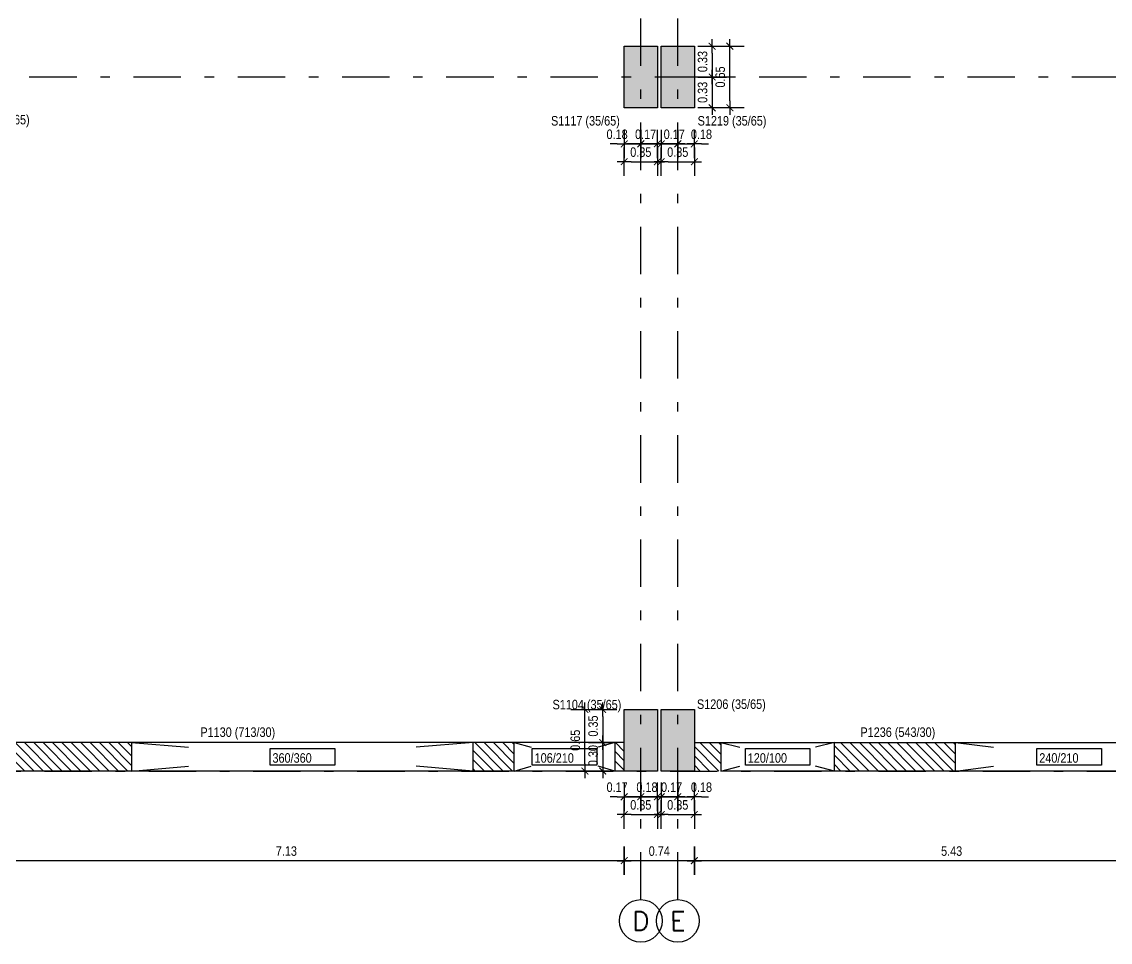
# Model space of a CAD drawing. Header units: metres. Extents: x 419734 to 420376, y 4564732 to 4565123.
# Drawn here: x 419969.15 to 419980.64, y 4565026.17 to 4565035.89 of the extents above; entities that cross this region are included whole.
import ezdxf
from ezdxf.enums import TextEntityAlignment as Align

# ---------------------------------------------------------------- set-up
doc = ezdxf.new("R2010")
doc.units = ezdxf.units.M
doc.linetypes.add('TRATTO-PUNTO', pattern=[1, 0.5, -0.25, 0, -0.25])
doc.layers.get('Defpoints').update_dxf_attribs({"color": 5})
for name, color, linetype in [('07-SIMBOLI', 1, 'Continuous'), ('SW_ASSI', 7, 'TRATTO-PUNTO'), ('SW_DIM', 33, 'Continuous'), ('SW_MAGRONE', 2, 'Continuous'), ('SW_TRATTEGGIO_252', 252, 'Continuous'), ('SW_TRATTEGGIO_253', 253, 'Continuous'), ('SW_TXT_TESTI', 1, 'Continuous')]:
    doc.layers.add(name, color=color, linetype=linetype)
doc.styles.add('ROMANS8', font='ROMANS8.SHX')
doc.styles.add('SWS', font='ARIALN.TTF')
doc.dimstyles.new('DIM-SW-50_m', dxfattribs={"dimtxt": 0.1, "dimasz": 0.075, "dimexe": 0.125, "dimexo": 0.125, "dimgap": 0.05, "dimtad": 1, "dimzin": 1, "dimdsep": 46, "dimtxsty": 'SWS', "dimblk1": 'D', "dimblk2": 'D', "dimsah": 1, "dimcen": 0.0075, "dimdle": 0.0625, "dimse1": 1, "dimse2": 1, "dimclrd": 256, "dimclre": 256, "dimclrt": 256, "dimazin": 0, "dimtfac": 0.75, "dimtmove": 1, "dimatfit": 3, "dimldrblk": 'D', "dimfxl": 0.125, "dimtvp": 1.5, "dimtolj": 1, "dimtzin": 0, "dimarcsym": 0})

# ---------------------------------------------------------------- blocks, each defined once
blk = doc.blocks.new('D')
for p, q in [((0, 2), (0, -2)), ((-1, 0), (1, 0))]:
    blk.add_line(p, q)
at = {"const_width": 0.141}
blk.add_lwpolyline([(0.48, 0.48), (-0.48, -0.48)], dxfattribs=at)
blk = doc.blocks.new('*D1255')
at = {"layer": 'Defpoints', "color": 0, "ltscale": 0.5, "transparency": 16777216}
for p in [(419976.249, 4565035.627), (419976.121, 4565035.302), (419976.437, 4565035.302)]:
    blk.add_point(p, dxfattribs=at)
at = {"layer": 'SW_DIM', "lineweight": -2, "ltscale": 0.5, "transparency": 16777216}
blk.add_line((419976.437, 4565035.552), (419976.437, 4565035.377), dxfattribs=at)
at = {"layer": 'SW_DIM', "lineweight": -2, "ltscale": 0.5, "transparency": 16777216, "xscale": 0.075, "yscale": 0.075, "zscale": 0.075}
for p, rotation in [((419976.437, 4565035.627), 90), ((419976.437, 4565035.302), 270)]:
    blk.add_blockref('D', p, dxfattribs=dict(at, rotation=rotation))
at = {"layer": 'SW_DIM', "ltscale": 0.5, "transparency": 16777216, "insert": (419976.336, 4565035.465), "char_height": 0.1, "attachment_point": 5, "rotation": 90, "style": 'SWS'}
blk.add_mtext('\\A1;0.33', dxfattribs=at)
blk = doc.blocks.new('*D1256')
at = {"layer": 'Defpoints', "color": 0, "ltscale": 0.5, "transparency": 16777216}
for p in [(419976.121, 4565035.302), (419976.249, 4565034.977), (419976.437, 4565034.977)]:
    blk.add_point(p, dxfattribs=at)
at = {"layer": 'SW_DIM', "lineweight": -2, "ltscale": 0.5, "transparency": 16777216}
blk.add_line((419976.437, 4565035.227), (419976.437, 4565035.052), dxfattribs=at)
at = {"layer": 'SW_DIM', "lineweight": -2, "ltscale": 0.5, "transparency": 16777216, "xscale": 0.075, "yscale": 0.075, "zscale": 0.075}
for p, rotation in [((419976.437, 4565035.302), 90), ((419976.437, 4565034.977), 270)]:
    blk.add_blockref('D', p, dxfattribs=dict(at, rotation=rotation))
at = {"layer": 'SW_DIM', "ltscale": 0.5, "transparency": 16777216, "insert": (419976.336, 4565035.14), "char_height": 0.1, "attachment_point": 5, "rotation": 90, "style": 'SWS'}
blk.add_mtext('\\A1;0.33', dxfattribs=at)
blk = doc.blocks.new('*D1257')
at = {"layer": 'Defpoints', "color": 0, "ltscale": 0.5, "transparency": 16777216}
for p in [(419976.249, 4565035.627), (419976.624, 4565035.627), (419976.249, 4565034.977)]:
    blk.add_point(p, dxfattribs=at)
at = {"layer": 'SW_DIM', "lineweight": -2, "ltscale": 0.5, "transparency": 16777216}
blk.add_line((419976.624, 4565035.052), (419976.624, 4565035.552), dxfattribs=at)
at = {"layer": 'SW_DIM', "lineweight": -2, "ltscale": 0.5, "transparency": 16777216, "xscale": 0.075, "yscale": 0.075, "zscale": 0.075}
for p, rotation in [((419976.624, 4565035.627), 90), ((419976.624, 4565034.977), 270)]:
    blk.add_blockref('D', p, dxfattribs=dict(at, rotation=rotation))
at = {"layer": 'SW_DIM', "ltscale": 0.5, "transparency": 16777216, "insert": (419976.523, 4565035.302), "char_height": 0.1, "attachment_point": 5, "rotation": 90, "style": 'SWS'}
blk.add_mtext('\\A1;0.65', dxfattribs=at)
blk = doc.blocks.new('*D1285')
at = {"layer": 'Defpoints', "color": 0, "ltscale": 0.5, "transparency": 16777216}
for p in [(419975.509, 4565027.977), (419975.684, 4565027.977), (419975.684, 4565027.705)]:
    blk.add_point(p, dxfattribs=at)
at = {"layer": 'SW_DIM', "lineweight": -2, "ltscale": 0.5, "transparency": 16777216}
for p, q in [((419975.434, 4565027.705), (419975.359, 4565027.705)), ((419975.509, 4565027.705), (419975.684, 4565027.705)), ((419975.759, 4565027.705), (419975.834, 4565027.705))]:
    blk.add_line(p, q, dxfattribs=at)
at = {"layer": 'SW_DIM', "lineweight": -2, "ltscale": 0.5, "transparency": 16777216, "xscale": 0.075, "yscale": 0.075, "zscale": 0.075}
blk.add_blockref('D', (419975.509, 4565027.705), dxfattribs=at)
at = {"layer": 'SW_DIM', "lineweight": -2, "ltscale": 0.5, "transparency": 16777216, "xscale": 0.075, "yscale": 0.075, "zscale": 0.075, "rotation": 180}
blk.add_blockref('D', (419975.684, 4565027.705), dxfattribs=at)
at = {"layer": 'SW_DIM', "ltscale": 0.5, "transparency": 16777216, "insert": (419975.434, 4565027.806), "char_height": 0.1, "attachment_point": 5, "style": 'SWS'}
blk.add_mtext('\\A1;0.17', dxfattribs=at)
blk = doc.blocks.new('*D1286')
at = {"layer": 'Defpoints', "color": 0, "ltscale": 0.5, "transparency": 16777216}
for p in [(419975.684, 4565027.977), (419975.859, 4565027.977), (419975.859, 4565027.705)]:
    blk.add_point(p, dxfattribs=at)
at = {"layer": 'SW_DIM', "lineweight": -2, "ltscale": 0.5, "transparency": 16777216}
for p, q in [((419975.609, 4565027.705), (419975.534, 4565027.705)), ((419975.684, 4565027.705), (419975.859, 4565027.705)), ((419975.934, 4565027.705), (419976.009, 4565027.705))]:
    blk.add_line(p, q, dxfattribs=at)
at = {"layer": 'SW_DIM', "lineweight": -2, "ltscale": 0.5, "transparency": 16777216, "xscale": 0.075, "yscale": 0.075, "zscale": 0.075}
blk.add_blockref('D', (419975.684, 4565027.705), dxfattribs=at)
at = {"layer": 'SW_DIM', "lineweight": -2, "ltscale": 0.5, "transparency": 16777216, "xscale": 0.075, "yscale": 0.075, "zscale": 0.075, "rotation": 180}
blk.add_blockref('D', (419975.859, 4565027.705), dxfattribs=at)
at = {"layer": 'SW_DIM', "ltscale": 0.5, "transparency": 16777216, "insert": (419975.749, 4565027.806), "char_height": 0.1, "attachment_point": 5, "style": 'SWS'}
blk.add_mtext('\\A1;0.18', dxfattribs=at)
blk = doc.blocks.new('*D1287')
at = {"layer": 'Defpoints', "color": 0, "ltscale": 0.5, "transparency": 16777216}
for p in [(419975.509, 4565027.977), (419975.859, 4565027.977), (419975.859, 4565027.518)]:
    blk.add_point(p, dxfattribs=at)
at = {"layer": 'SW_DIM', "lineweight": -2, "ltscale": 0.5, "transparency": 16777216}
blk.add_line((419975.584, 4565027.518), (419975.784, 4565027.518), dxfattribs=at)
at = {"layer": 'SW_DIM', "lineweight": -2, "ltscale": 0.5, "transparency": 16777216, "xscale": 0.075, "yscale": 0.075, "zscale": 0.075, "rotation": 180}
blk.add_blockref('D', (419975.509, 4565027.518), dxfattribs=at)
at = {"layer": 'SW_DIM', "lineweight": -2, "ltscale": 0.5, "transparency": 16777216, "xscale": 0.075, "yscale": 0.075, "zscale": 0.075}
blk.add_blockref('D', (419975.859, 4565027.518), dxfattribs=at)
at = {"layer": 'SW_DIM', "ltscale": 0.5, "transparency": 16777216, "insert": (419975.684, 4565027.619), "char_height": 0.1, "attachment_point": 5, "style": 'SWS'}
blk.add_mtext('\\A1;0.35', dxfattribs=at)
blk = doc.blocks.new('*D1288')
at = {"layer": 'Defpoints', "color": 0, "ltscale": 0.5, "transparency": 16777216}
for p in [(419975.899, 4565027.977), (419976.074, 4565027.977), (419976.074, 4565027.705)]:
    blk.add_point(p, dxfattribs=at)
at = {"layer": 'SW_DIM', "lineweight": -2, "ltscale": 0.5, "transparency": 16777216}
for p, q in [((419975.824, 4565027.705), (419975.749, 4565027.705)), ((419975.899, 4565027.705), (419976.074, 4565027.705)), ((419976.149, 4565027.705), (419976.224, 4565027.705))]:
    blk.add_line(p, q, dxfattribs=at)
at = {"layer": 'SW_DIM', "lineweight": -2, "ltscale": 0.5, "transparency": 16777216, "xscale": 0.075, "yscale": 0.075, "zscale": 0.075}
blk.add_blockref('D', (419975.899, 4565027.705), dxfattribs=at)
at = {"layer": 'SW_DIM', "lineweight": -2, "ltscale": 0.5, "transparency": 16777216, "xscale": 0.075, "yscale": 0.075, "zscale": 0.075, "rotation": 180}
blk.add_blockref('D', (419976.074, 4565027.705), dxfattribs=at)
at = {"layer": 'SW_DIM', "ltscale": 0.5, "transparency": 16777216, "insert": (419976.009, 4565027.806), "char_height": 0.1, "attachment_point": 5, "style": 'SWS'}
blk.add_mtext('\\A1;0.17', dxfattribs=at)
blk = doc.blocks.new('*D1289')
at = {"layer": 'Defpoints', "color": 0, "ltscale": 0.5, "transparency": 16777216}
for p in [(419976.074, 4565027.977), (419976.249, 4565027.977), (419976.249, 4565027.705)]:
    blk.add_point(p, dxfattribs=at)
at = {"layer": 'SW_DIM', "lineweight": -2, "ltscale": 0.5, "transparency": 16777216}
for p, q in [((419975.999, 4565027.705), (419975.924, 4565027.705)), ((419976.074, 4565027.705), (419976.249, 4565027.705)), ((419976.324, 4565027.705), (419976.399, 4565027.705))]:
    blk.add_line(p, q, dxfattribs=at)
at = {"layer": 'SW_DIM', "lineweight": -2, "ltscale": 0.5, "transparency": 16777216, "xscale": 0.075, "yscale": 0.075, "zscale": 0.075}
blk.add_blockref('D', (419976.074, 4565027.705), dxfattribs=at)
at = {"layer": 'SW_DIM', "lineweight": -2, "ltscale": 0.5, "transparency": 16777216, "xscale": 0.075, "yscale": 0.075, "zscale": 0.075, "rotation": 180}
blk.add_blockref('D', (419976.249, 4565027.705), dxfattribs=at)
at = {"layer": 'SW_DIM', "ltscale": 0.5, "transparency": 16777216, "insert": (419976.324, 4565027.806), "char_height": 0.1, "attachment_point": 5, "style": 'SWS'}
blk.add_mtext('\\A1;0.18', dxfattribs=at)
blk = doc.blocks.new('*D1290')
at = {"layer": 'Defpoints', "color": 0, "ltscale": 0.5, "transparency": 16777216}
for p in [(419975.899, 4565027.977), (419976.249, 4565027.977), (419976.249, 4565027.518)]:
    blk.add_point(p, dxfattribs=at)
at = {"layer": 'SW_DIM', "lineweight": -2, "ltscale": 0.5, "transparency": 16777216}
blk.add_line((419975.974, 4565027.518), (419976.174, 4565027.518), dxfattribs=at)
at = {"layer": 'SW_DIM', "lineweight": -2, "ltscale": 0.5, "transparency": 16777216, "xscale": 0.075, "yscale": 0.075, "zscale": 0.075, "rotation": 180}
blk.add_blockref('D', (419975.899, 4565027.518), dxfattribs=at)
at = {"layer": 'SW_DIM', "lineweight": -2, "ltscale": 0.5, "transparency": 16777216, "xscale": 0.075, "yscale": 0.075, "zscale": 0.075}
blk.add_blockref('D', (419976.249, 4565027.518), dxfattribs=at)
at = {"layer": 'SW_DIM', "ltscale": 0.5, "transparency": 16777216, "insert": (419976.074, 4565027.619), "char_height": 0.1, "attachment_point": 5, "style": 'SWS'}
blk.add_mtext('\\A1;0.35', dxfattribs=at)
blk = doc.blocks.new('*D1291')
at = {"layer": 'Defpoints', "color": 0, "ltscale": 0.5, "transparency": 16777216}
for p in [(419975.509, 4565028.627), (419975.282, 4565028.277), (419975.509, 4565028.277)]:
    blk.add_point(p, dxfattribs=at)
at = {"layer": 'SW_DIM', "lineweight": -2, "ltscale": 0.5, "transparency": 16777216}
blk.add_line((419975.282, 4565028.552), (419975.282, 4565028.352), dxfattribs=at)
at = {"layer": 'SW_DIM', "lineweight": -2, "ltscale": 0.5, "transparency": 16777216, "xscale": 0.075, "yscale": 0.075, "zscale": 0.075}
for p, rotation in [((419975.282, 4565028.627), 90), ((419975.282, 4565028.277), 270)]:
    blk.add_blockref('D', p, dxfattribs=dict(at, rotation=rotation))
at = {"layer": 'SW_DIM', "ltscale": 0.5, "transparency": 16777216, "insert": (419975.181, 4565028.452), "char_height": 0.1, "attachment_point": 5, "rotation": 90, "style": 'SWS'}
blk.add_mtext('\\A1;0.35', dxfattribs=at)
blk = doc.blocks.new('*D1292')
at = {"layer": 'Defpoints', "color": 0, "ltscale": 0.5, "transparency": 16777216}
for p in [(419975.509, 4565028.277), (419975.282, 4565027.977), (419975.509, 4565027.977)]:
    blk.add_point(p, dxfattribs=at)
at = {"layer": 'SW_DIM', "lineweight": -2, "ltscale": 0.5, "transparency": 16777216}
blk.add_line((419975.282, 4565028.202), (419975.282, 4565028.052), dxfattribs=at)
at = {"layer": 'SW_DIM', "lineweight": -2, "ltscale": 0.5, "transparency": 16777216, "xscale": 0.075, "yscale": 0.075, "zscale": 0.075}
for p, rotation in [((419975.282, 4565028.277), 90), ((419975.282, 4565027.977), 270)]:
    blk.add_blockref('D', p, dxfattribs=dict(at, rotation=rotation))
at = {"layer": 'SW_DIM', "ltscale": 0.5, "transparency": 16777216, "insert": (419975.181, 4565028.14), "char_height": 0.1, "attachment_point": 5, "rotation": 90, "style": 'SWS'}
blk.add_mtext('\\A1;0.30', dxfattribs=at)
blk = doc.blocks.new('*D1293')
at = {"layer": 'Defpoints', "color": 0, "ltscale": 0.5, "transparency": 16777216}
for p in [(419975.094, 4565028.627), (419975.509, 4565028.627), (419975.509, 4565027.977)]:
    blk.add_point(p, dxfattribs=at)
at = {"layer": 'SW_DIM', "lineweight": -2, "ltscale": 0.5, "transparency": 16777216}
blk.add_line((419975.094, 4565028.052), (419975.094, 4565028.552), dxfattribs=at)
at = {"layer": 'SW_DIM', "lineweight": -2, "ltscale": 0.5, "transparency": 16777216, "xscale": 0.075, "yscale": 0.075, "zscale": 0.075}
for p, rotation in [((419975.094, 4565028.627), 90), ((419975.094, 4565027.977), 270)]:
    blk.add_blockref('D', p, dxfattribs=dict(at, rotation=rotation))
at = {"layer": 'SW_DIM', "ltscale": 0.5, "transparency": 16777216, "insert": (419974.993, 4565028.302), "char_height": 0.1, "attachment_point": 5, "rotation": 90, "style": 'SWS'}
blk.add_mtext('\\A1;0.65', dxfattribs=at)
blk = doc.blocks.new('*D1310')
at = {"layer": 'Defpoints', "color": 0, "ltscale": 0.5, "transparency": 16777216}
for p in [(419976.249, 4565027.977), (419981.679, 4565027.977), (419976.249, 4565027.031)]:
    blk.add_point(p, dxfattribs=at)
at = {"layer": 'SW_DIM', "lineweight": -2, "ltscale": 0.5, "transparency": 16777216}
blk.add_line((419981.604, 4565027.031), (419976.324, 4565027.031), dxfattribs=at)
at = {"layer": 'SW_DIM', "lineweight": -2, "ltscale": 0.5, "transparency": 16777216, "xscale": 0.075, "yscale": 0.075, "zscale": 0.075, "rotation": 180}
blk.add_blockref('D', (419976.249, 4565027.031), dxfattribs=at)
at = {"layer": 'SW_DIM', "lineweight": -2, "ltscale": 0.5, "transparency": 16777216, "xscale": 0.075, "yscale": 0.075, "zscale": 0.075}
blk.add_blockref('D', (419981.679, 4565027.031), dxfattribs=at)
at = {"layer": 'SW_DIM', "ltscale": 0.5, "transparency": 16777216, "insert": (419978.964, 4565027.132), "char_height": 0.1, "attachment_point": 5, "style": 'SWS'}
blk.add_mtext('\\A1;5.43', dxfattribs=at)
blk = doc.blocks.new('*D1311')
at = {"layer": 'Defpoints', "color": 0, "ltscale": 0.5, "transparency": 16777216}
for p in [(419975.509, 4565027.977), (419976.249, 4565027.977), (419975.509, 4565027.031)]:
    blk.add_point(p, dxfattribs=at)
at = {"layer": 'SW_DIM', "lineweight": -2, "ltscale": 0.5, "transparency": 16777216}
blk.add_line((419976.174, 4565027.031), (419975.584, 4565027.031), dxfattribs=at)
at = {"layer": 'SW_DIM', "lineweight": -2, "ltscale": 0.5, "transparency": 16777216, "xscale": 0.075, "yscale": 0.075, "zscale": 0.075, "rotation": 180}
blk.add_blockref('D', (419975.509, 4565027.031), dxfattribs=at)
at = {"layer": 'SW_DIM', "lineweight": -2, "ltscale": 0.5, "transparency": 16777216, "xscale": 0.075, "yscale": 0.075, "zscale": 0.075}
blk.add_blockref('D', (419976.249, 4565027.031), dxfattribs=at)
at = {"layer": 'SW_DIM', "ltscale": 0.5, "transparency": 16777216, "insert": (419975.879, 4565027.132), "char_height": 0.1, "attachment_point": 5, "style": 'SWS'}
blk.add_mtext('\\A1;0.74', dxfattribs=at)
blk = doc.blocks.new('*D1312')
at = {"layer": 'Defpoints', "color": 0, "ltscale": 0.5, "transparency": 16777216}
for p in [(419968.379, 4565027.977), (419975.509, 4565027.977), (419968.379, 4565027.031)]:
    blk.add_point(p, dxfattribs=at)
at = {"layer": 'SW_DIM', "lineweight": -2, "ltscale": 0.5, "transparency": 16777216}
blk.add_line((419975.434, 4565027.031), (419968.454, 4565027.031), dxfattribs=at)
at = {"layer": 'SW_DIM', "lineweight": -2, "ltscale": 0.5, "transparency": 16777216, "xscale": 0.075, "yscale": 0.075, "zscale": 0.075, "rotation": 180}
blk.add_blockref('D', (419968.379, 4565027.031), dxfattribs=at)
at = {"layer": 'SW_DIM', "lineweight": -2, "ltscale": 0.5, "transparency": 16777216, "xscale": 0.075, "yscale": 0.075, "zscale": 0.075}
blk.add_blockref('D', (419975.509, 4565027.031), dxfattribs=at)
at = {"layer": 'SW_DIM', "ltscale": 0.5, "transparency": 16777216, "insert": (419971.944, 4565027.132), "char_height": 0.1, "attachment_point": 5, "style": 'SWS'}
blk.add_mtext('\\A1;7.13', dxfattribs=at)
blk = doc.blocks.new('*D1328')
at = {"layer": 'Defpoints', "color": 0, "ltscale": 0.5, "transparency": 16777216}
for p in [(419975.509, 4565034.977), (419975.684, 4565034.977), (419975.684, 4565034.596)]:
    blk.add_point(p, dxfattribs=at)
at = {"layer": 'SW_DIM', "lineweight": -2, "ltscale": 0.5, "transparency": 16777216}
for p, q in [((419975.434, 4565034.596), (419975.359, 4565034.596)), ((419975.509, 4565034.596), (419975.684, 4565034.596)), ((419975.759, 4565034.596), (419975.834, 4565034.596))]:
    blk.add_line(p, q, dxfattribs=at)
at = {"layer": 'SW_DIM', "lineweight": -2, "ltscale": 0.5, "transparency": 16777216, "xscale": 0.075, "yscale": 0.075, "zscale": 0.075}
blk.add_blockref('D', (419975.509, 4565034.596), dxfattribs=at)
at = {"layer": 'SW_DIM', "lineweight": -2, "ltscale": 0.5, "transparency": 16777216, "xscale": 0.075, "yscale": 0.075, "zscale": 0.075, "rotation": 180}
blk.add_blockref('D', (419975.684, 4565034.596), dxfattribs=at)
at = {"layer": 'SW_DIM', "ltscale": 0.5, "transparency": 16777216, "insert": (419975.434, 4565034.697), "char_height": 0.1, "attachment_point": 5, "style": 'SWS'}
blk.add_mtext('\\A1;0.18', dxfattribs=at)
blk = doc.blocks.new('*D1329')
at = {"layer": 'Defpoints', "color": 0, "ltscale": 0.5, "transparency": 16777216}
for p in [(419975.684, 4565034.977), (419975.859, 4565034.977), (419975.859, 4565034.596)]:
    blk.add_point(p, dxfattribs=at)
at = {"layer": 'SW_DIM', "lineweight": -2, "ltscale": 0.5, "transparency": 16777216}
for p, q in [((419975.609, 4565034.596), (419975.534, 4565034.596)), ((419975.684, 4565034.596), (419975.859, 4565034.596)), ((419975.934, 4565034.596), (419976.009, 4565034.596))]:
    blk.add_line(p, q, dxfattribs=at)
at = {"layer": 'SW_DIM', "lineweight": -2, "ltscale": 0.5, "transparency": 16777216, "xscale": 0.075, "yscale": 0.075, "zscale": 0.075}
blk.add_blockref('D', (419975.684, 4565034.596), dxfattribs=at)
at = {"layer": 'SW_DIM', "lineweight": -2, "ltscale": 0.5, "transparency": 16777216, "xscale": 0.075, "yscale": 0.075, "zscale": 0.075, "rotation": 180}
blk.add_blockref('D', (419975.859, 4565034.596), dxfattribs=at)
at = {"layer": 'SW_DIM', "ltscale": 0.5, "transparency": 16777216, "insert": (419975.735, 4565034.697), "char_height": 0.1, "attachment_point": 5, "style": 'SWS'}
blk.add_mtext('\\A1;0.17', dxfattribs=at)
blk = doc.blocks.new('*D1330')
at = {"layer": 'Defpoints', "color": 0, "ltscale": 0.5, "transparency": 16777216}
for p in [(419975.509, 4565034.977), (419975.859, 4565034.977), (419975.859, 4565034.408)]:
    blk.add_point(p, dxfattribs=at)
at = {"layer": 'SW_DIM', "lineweight": -2, "ltscale": 0.5, "transparency": 16777216}
blk.add_line((419975.584, 4565034.408), (419975.784, 4565034.408), dxfattribs=at)
at = {"layer": 'SW_DIM', "lineweight": -2, "ltscale": 0.5, "transparency": 16777216, "xscale": 0.075, "yscale": 0.075, "zscale": 0.075, "rotation": 180}
blk.add_blockref('D', (419975.509, 4565034.408), dxfattribs=at)
at = {"layer": 'SW_DIM', "lineweight": -2, "ltscale": 0.5, "transparency": 16777216, "xscale": 0.075, "yscale": 0.075, "zscale": 0.075}
blk.add_blockref('D', (419975.859, 4565034.408), dxfattribs=at)
at = {"layer": 'SW_DIM', "ltscale": 0.5, "transparency": 16777216, "insert": (419975.684, 4565034.509), "char_height": 0.1, "attachment_point": 5, "style": 'SWS'}
blk.add_mtext('\\A1;0.35', dxfattribs=at)
blk = doc.blocks.new('*D1331')
at = {"layer": 'Defpoints', "color": 0, "ltscale": 0.5, "transparency": 16777216}
for p in [(419975.899, 4565034.977), (419976.074, 4565034.977), (419976.074, 4565034.596)]:
    blk.add_point(p, dxfattribs=at)
at = {"layer": 'SW_DIM', "lineweight": -2, "ltscale": 0.5, "transparency": 16777216}
for p, q in [((419975.824, 4565034.596), (419975.749, 4565034.596)), ((419975.899, 4565034.596), (419976.074, 4565034.596)), ((419976.149, 4565034.596), (419976.224, 4565034.596))]:
    blk.add_line(p, q, dxfattribs=at)
at = {"layer": 'SW_DIM', "lineweight": -2, "ltscale": 0.5, "transparency": 16777216, "xscale": 0.075, "yscale": 0.075, "zscale": 0.075}
blk.add_blockref('D', (419975.899, 4565034.596), dxfattribs=at)
at = {"layer": 'SW_DIM', "lineweight": -2, "ltscale": 0.5, "transparency": 16777216, "xscale": 0.075, "yscale": 0.075, "zscale": 0.075, "rotation": 180}
blk.add_blockref('D', (419976.074, 4565034.596), dxfattribs=at)
at = {"layer": 'SW_DIM', "ltscale": 0.5, "transparency": 16777216, "insert": (419976.037, 4565034.697), "char_height": 0.1, "attachment_point": 5, "style": 'SWS'}
blk.add_mtext('\\A1;0.17', dxfattribs=at)
blk = doc.blocks.new('*D1332')
at = {"layer": 'Defpoints', "color": 0, "ltscale": 0.5, "transparency": 16777216}
for p in [(419976.074, 4565034.977), (419976.249, 4565034.977), (419976.249, 4565034.596)]:
    blk.add_point(p, dxfattribs=at)
at = {"layer": 'SW_DIM', "lineweight": -2, "ltscale": 0.5, "transparency": 16777216}
for p, q in [((419975.999, 4565034.596), (419975.924, 4565034.596)), ((419976.074, 4565034.596), (419976.249, 4565034.596)), ((419976.324, 4565034.596), (419976.399, 4565034.596))]:
    blk.add_line(p, q, dxfattribs=at)
at = {"layer": 'SW_DIM', "lineweight": -2, "ltscale": 0.5, "transparency": 16777216, "xscale": 0.075, "yscale": 0.075, "zscale": 0.075}
blk.add_blockref('D', (419976.074, 4565034.596), dxfattribs=at)
at = {"layer": 'SW_DIM', "lineweight": -2, "ltscale": 0.5, "transparency": 16777216, "xscale": 0.075, "yscale": 0.075, "zscale": 0.075, "rotation": 180}
blk.add_blockref('D', (419976.249, 4565034.596), dxfattribs=at)
at = {"layer": 'SW_DIM', "ltscale": 0.5, "transparency": 16777216, "insert": (419976.324, 4565034.697), "char_height": 0.1, "attachment_point": 5, "style": 'SWS'}
blk.add_mtext('\\A1;0.18', dxfattribs=at)
blk = doc.blocks.new('*D1333')
at = {"layer": 'Defpoints', "color": 0, "ltscale": 0.5, "transparency": 16777216}
for p in [(419975.899, 4565034.977), (419976.249, 4565034.977), (419976.249, 4565034.408)]:
    blk.add_point(p, dxfattribs=at)
at = {"layer": 'SW_DIM', "lineweight": -2, "ltscale": 0.5, "transparency": 16777216}
blk.add_line((419975.974, 4565034.408), (419976.174, 4565034.408), dxfattribs=at)
at = {"layer": 'SW_DIM', "lineweight": -2, "ltscale": 0.5, "transparency": 16777216, "xscale": 0.075, "yscale": 0.075, "zscale": 0.075, "rotation": 180}
blk.add_blockref('D', (419975.899, 4565034.408), dxfattribs=at)
at = {"layer": 'SW_DIM', "lineweight": -2, "ltscale": 0.5, "transparency": 16777216, "xscale": 0.075, "yscale": 0.075, "zscale": 0.075}
blk.add_blockref('D', (419976.249, 4565034.408), dxfattribs=at)
at = {"layer": 'SW_DIM', "ltscale": 0.5, "transparency": 16777216, "insert": (419976.074, 4565034.509), "char_height": 0.1, "attachment_point": 5, "style": 'SWS'}
blk.add_mtext('\\A1;0.35', dxfattribs=at)

msp = doc.modelspace()

# ---------------------------------------------------------------- hatches: boundary and pattern name
at = {"layer": 'SW_TRATTEGGIO_252'}
h = msp.add_hatch(dxfattribs=at)
h.set_pattern_fill('_USER', color=256, scale=0.07, angle=135, pattern_type=0)
h.set_pattern_definition([(135, (419823.05749, 4565188.456735), (-0.049497475, -0.049497475), [])])
h.paths.add_polyline_path([(419952.73152, 4565041.12744), (419952.73152, 4565038.82744), (419953.03152, 4565038.82744), (419953.03152, 4565040.82744), (419956.01152, 4565040.82744), (419956.01152, 4565041.12744)])
h.paths.add_polyline_path([(419957.21152, 4565041.12744), (419957.21152, 4565040.82744), (419958.26178, 4565040.82744), (419958.26178, 4565041.12744)])
h.paths.add_polyline_path([(419960.06178, 4565041.12744), (419960.06178, 4565040.82744), (419962.56479, 4565040.82744), (419962.56479, 4565041.12744)])
h.paths.add_polyline_path([(419970.31502, 4565040.82744), (419970.31502, 4565041.12744), (419966.16879, 4565041.12744), (419966.16879, 4565040.82744)])
h.paths.add_polyline_path([(419975.50925, 4565041.12744), (419973.91502, 4565041.12744), (419973.91502, 4565040.82744), (419975.50925, 4565040.82744)])
h.paths.add_polyline_path([(419976.24925, 4565041.12744), (419976.24925, 4565040.82744), (419977.15425, 4565040.82744), (419977.15425, 4565041.12744)])
h.paths.add_polyline_path([(419978.35425, 4565040.82744), (419979.00424, 4565040.82744), (419979.00424, 4565041.12744), (419978.35425, 4565041.12744)])
h.paths.add_polyline_path([(420000.90425, 4565038.82744), (420001.20425, 4565038.82744), (420001.20425, 4565041.12744), (420000.02925, 4565041.12744), (420000.02925, 4565040.82744), (420000.90425, 4565040.82744)])
h.paths.add_polyline_path([(420001.20425, 4565037.62744), (420000.90425, 4565037.62744), (420000.90425, 4565031.47744), (420001.20425, 4565031.47744)])
h.paths.add_polyline_path([(420000.90425, 4565028.27744), (420000.40424, 4565028.27744), (420000.40424, 4565027.97744), (420001.20425, 4565027.97744), (420001.20425, 4565030.27744), (420000.90425, 4565030.27744)])
h.paths.add_polyline_path([(419998.00424, 4565027.97744), (419998.00424, 4565028.27744), (419995.10424, 4565028.27744), (419995.10424, 4565027.97744)])
h.paths.add_polyline_path([(419992.70424, 4565027.97744), (419992.70424, 4565028.27744), (419990.40424, 4565028.27744), (419990.40424, 4565027.97744)])
h.paths.add_polyline_path([(419989.20424, 4565027.97744), (419989.20424, 4565028.27744), (419986.95425, 4565028.27744), (419986.95425, 4565027.97744)])
h.paths.add_polyline_path([(419984.55425, 4565028.27744), (419983.90425, 4565028.27744), (419983.90425, 4565027.97744), (419984.55425, 4565027.97744)])
h.paths.add_polyline_path([(419982.70425, 4565028.27744), (419982.32925, 4565028.27744), (419982.32925, 4565027.97744), (419982.70425, 4565027.97744)])
h.paths.add_polyline_path([(419981.67925, 4565028.27744), (419981.40425, 4565028.27744), (419981.40425, 4565027.97744), (419981.67925, 4565027.97744)])
h.paths.add_polyline_path([(419979.00425, 4565028.27744), (419977.72825, 4565028.27744), (419977.72825, 4565027.97744), (419979.00425, 4565027.97744)])
h.paths.add_polyline_path([(419976.24925, 4565028.27744), (419976.24925, 4565027.97744), (419976.52825, 4565027.97744), (419976.52825, 4565028.27744)])
h.paths.add_polyline_path([(419975.40925, 4565027.97744), (419975.50925, 4565027.97744), (419975.50925, 4565028.27744), (419975.40925, 4565028.27744)])
h.paths.add_polyline_path([(419974.34925, 4565028.27744), (419973.91502, 4565028.27744), (419973.91502, 4565027.97744), (419974.34925, 4565027.97744)])
h.paths.add_polyline_path([(419966.21859, 4565028.27744), (419966.21859, 4565027.97744), (419970.31102, 4565027.97744), (419970.31102, 4565028.27744)])
h.paths.add_polyline_path([(419962.61459, 4565028.27744), (419961.01179, 4565028.27744), (419961.01179, 4565027.97744), (419962.61459, 4565027.97744)])
h.paths.add_polyline_path([(419959.30186, 4565028.27744), (419959.30186, 4565027.97744), (419960.36179, 4565027.97744), (419960.36179, 4565028.27744)])
h.paths.add_polyline_path([(419958.10186, 4565027.97744), (419958.10186, 4565028.27744), (419955.93152, 4565028.27744), (419955.93152, 4565027.97744)])
h.paths.add_polyline_path([(419953.53152, 4565028.27744), (419953.03152, 4565028.27744), (419953.03152, 4565030.27744), (419952.73152, 4565030.27744), (419952.73152, 4565027.97744), (419953.53152, 4565027.97744)])
h.paths.add_polyline_path([(419952.73152, 4565031.47744), (419953.03152, 4565031.47744), (419953.03152, 4565034.97744), (419952.73152, 4565034.97744)])
h.paths.add_polyline_path([(419952.73152, 4565035.62744), (419953.03152, 4565035.62744), (419953.03152, 4565037.62744), (419952.73152, 4565037.62744)])
at = {"layer": 'SW_TRATTEGGIO_253'}
h = msp.add_hatch(color=256, dxfattribs=at)
h.paths.add_polyline_path([(419953.08152, 4565034.97744), (419953.08152, 4565035.62744), (419952.73152, 4565035.62744), (419952.73152, 4565034.97744)])
h.paths.add_polyline_path([(419960.36179, 4565035.62744), (419960.36179, 4565034.97744), (419961.01179, 4565034.97744), (419961.01179, 4565035.62744)])
h.paths.add_polyline_path([(419967.77921, 4565035.62744), (419967.77921, 4565034.97744), (419968.42921, 4565034.97744), (419968.42921, 4565035.62744)])
h.paths.add_polyline_path([(419975.85925, 4565034.97744), (419975.85925, 4565035.62744), (419975.50925, 4565035.62744), (419975.50925, 4565034.97744)])
h.paths.add_polyline_path([(419975.89925, 4565035.62744), (419975.89925, 4565034.97744), (419976.24925, 4565034.97744), (419976.24925, 4565035.62744)])
h.paths.add_polyline_path([(419975.50925, 4565040.47744), (419975.85925, 4565040.47744), (419975.85925, 4565041.12744), (419975.50925, 4565041.12744)])
h.paths.add_polyline_path([(419975.89925, 4565041.12744), (419975.89925, 4565040.47744), (419976.24925, 4565040.47744), (419976.24925, 4565041.12744)])
h.paths.add_polyline_path([(419961.01179, 4565027.97744), (419961.01179, 4565028.32744), (419960.36179, 4565028.32744), (419960.36179, 4565027.97744)])
h.paths.add_polyline_path([(419975.85925, 4565027.97744), (419975.85925, 4565028.62744), (419975.50925, 4565028.62744), (419975.50925, 4565027.97744)])
h.paths.add_polyline_path([(419976.24925, 4565028.62744), (419975.89925, 4565028.62744), (419975.89925, 4565027.97744), (419976.24925, 4565027.97744)])
h.paths.add_polyline_path([(419982.32925, 4565027.97744), (419982.32925, 4565028.32744), (419981.67925, 4565028.32744), (419981.67925, 4565027.97744)])

# ---------------------------------------------------------------- linework, layer by layer
at = {"layer": '07-SIMBOLI', "color": 1}
for centre in [(419975.68425, 4565026.39524), (419976.07425, 4565026.39524)]:
    msp.add_circle(centre, 0.225, dxfattribs=at)
at = {"layer": 'SW_ASSI'}
for points in [[(419975.68425, 4565026.62025), (419975.68448, 4565043.97744)], [(419976.07425, 4565026.62025), (419976.07448, 4565043.97744)], [(419949.59231, 4565035.30244), (419952.73152, 4565035.30244), (419974.73152, 4565035.30244), (420002.22952, 4565035.30244)], [(419949.59231, 4565027.97744), (420002.22952, 4565027.97744)]]:
    msp.add_lwpolyline(points, dxfattribs=at)
at = {"layer": 'SW_MAGRONE'}
for points in [[(419975.50925, 4565034.97744), (419975.50925, 4565035.62744), (419975.85925, 4565035.62744), (419975.85925, 4565034.97744)], [(419976.24925, 4565035.62744), (419976.24925, 4565034.97744), (419975.89925, 4565034.97744), (419975.89925, 4565035.62744)], [(419972.45364, 4565028.21494), (419972.45364, 4565028.03994), (419971.7724, 4565028.03994), (419971.7724, 4565028.21494)], [(419975.21987, 4565028.21494), (419975.21987, 4565028.03994), (419974.53863, 4565028.03994), (419974.53863, 4565028.21494)], [(419977.46887, 4565028.21494), (419977.46887, 4565028.03994), (419976.78763, 4565028.03994), (419976.78763, 4565028.21494)], [(419980.54487, 4565028.21494), (419980.54487, 4565028.03994), (419979.86363, 4565028.03994), (419979.86363, 4565028.21494)]]:
    msp.add_lwpolyline(points, close=True, dxfattribs=at)
for points in [[(419975.50925, 4565027.97744), (419975.50925, 4565028.62744), (419975.85925, 4565028.62744), (419975.85925, 4565027.97744)], [(419976.24925, 4565027.97744), (419975.89925, 4565027.97744), (419975.89925, 4565028.62744), (419976.24925, 4565028.62744), (419976.24925, 4565027.97744)], [(419975.50925, 4565028.27744), (419962.61459, 4565028.27744), (419962.61459, 4565027.97744)], [(419970.31102, 4565028.27744), (419970.91168, 4565028.22744)], [(419970.31102, 4565028.27744), (419970.31102, 4565027.97744)], [(419973.91502, 4565028.27744), (419973.31435, 4565028.22744)], [(419973.91502, 4565027.97744), (419973.91502, 4565028.27744)], [(419974.34925, 4565028.27744), (419974.52591, 4565028.22744)], [(419974.34925, 4565027.97744), (419974.34925, 4565028.27744)], [(419975.40925, 4565028.27744), (419975.23258, 4565028.22744)], [(419975.40925, 4565028.27744), (419975.40925, 4565027.97744), (419975.23258, 4565028.02744)], [(419976.24925, 4565028.27744), (419981.67925, 4565028.27744)], [(419976.52825, 4565028.27744), (419976.72825, 4565028.22744)], [(419976.52825, 4565028.27744), (419976.52825, 4565027.97744)], [(419977.72825, 4565028.27744), (419977.52825, 4565028.22744)], [(419977.72825, 4565027.97744), (419977.72825, 4565028.27744)], [(419979.00425, 4565028.27744), (419979.40425, 4565028.22744)], [(419979.00425, 4565027.97744), (419979.00425, 4565028.27744)], [(419975.85925, 4565027.97744), (419953.53152, 4565027.97744), (419953.93152, 4565028.02744)], [(419970.31102, 4565027.97744), (419970.91168, 4565028.02744)], [(419973.91502, 4565027.97744), (419973.31435, 4565028.02744)], [(419974.34925, 4565027.97744), (419974.52591, 4565028.02744)], [(420001.20425, 4565027.97744), (419976.52825, 4565027.97744), (419976.72825, 4565028.02744)], [(419977.72825, 4565027.97744), (419977.52825, 4565028.02744)], [(419979.00425, 4565027.97744), (419979.40425, 4565028.02744)]]:
    msp.add_lwpolyline(points, dxfattribs=at)

# ---------------------------------------------------------------- texts
at = {"layer": '07-SIMBOLI', "color": 4, "style": 'ROMANS8'}
for s, p in [('D', (419975.68425, 4565026.39524)), ('E', (419976.07425, 4565026.39524))]:
    msp.add_text(s, height=0.2, rotation=0.110239, dxfattribs=at).set_placement(p, align=Align.MIDDLE_CENTER)
at = {"layer": 'SW_TXT_TESTI', "color": 2, "style": 'SWS'}
for s, p in [('S1115 (65/65)', (419968.50903, 4565034.80203)), ('S1117 (35/65)', (419974.73668, 4565034.7899)), ('S1219 (35/65)', (419976.28358, 4565034.7899)), ('S1104 (35/65)', (419974.75256, 4565028.62846)), ('S1206 (35/65)', (419976.27659, 4565028.63319)), ('P1130 (713/30)', (419971.03631, 4565028.33744)), ('P1236 (543/30)', (419978.00122, 4565028.33744)), ('360/360', (419971.7974, 4565028.06494)), ('106/210', (419974.56363, 4565028.06494)), ('120/100', (419976.81263, 4565028.06494)), ('240/210', (419979.88863, 4565028.06494))]:
    msp.add_text(s, height=0.1, dxfattribs=at).set_placement(p)

# ---------------------------------------------------------------- dimensions: what is measured, and where the dimension line sits
at = {"layer": 'SW_DIM', "ltscale": 0.5}
for base, p1, p2, picture, middle in [((419976.4367478248, 4565035.3024364337), (419976.2492478203, 4565035.6274364321), (419976.1208412508, 4565035.3024364319), '*D1255', (419976.3356905272, 4565035.4649364334)), ((419976.62425, 4565035.62744), (419976.24925, 4565034.97744), (419976.24925, 4565035.62744), '*D1257', (419976.52319, 4565035.30244)), ((419975.09425, 4565028.62744), (419975.50925, 4565027.97744), (419975.50925, 4565028.62744), '*D1293', (419974.99319, 4565028.30244)), ((419975.28175, 4565028.27744), (419975.50925, 4565028.62744), (419975.50925, 4565028.27744), '*D1291', (419975.18069, 4565028.45244))]:
    dim = msp.add_linear_dim(base=base, p1=p1, p2=p2, angle=90, dimstyle='DIM-SW-50_m', dxfattribs=at)
    dim.commit()
    dim.dimension.update_dxf_attribs({"geometry": picture, "text_midpoint": middle})
for base, p1, p2, picture, middle in [((419976.436747825, 4565034.97743643), (419976.120841251, 4565035.302436432), (419976.249247824, 4565034.977436428), '*D1256', (419976.436747824, 4565035.13993643)), ((419975.28175, 4565027.97744), (419975.50925, 4565028.27744), (419975.50925, 4565027.97744), '*D1292', (419975.28175, 4565028.13994))]:
    dim = msp.add_linear_dim(base=base, p1=p1, p2=p2, angle=90, dimstyle='DIM-SW-50_m', dxfattribs=at)
    dim.commit()
    dim.dimension.update_dxf_attribs({"geometry": picture, "text_midpoint": middle, "dimtype": 160})
for base, p1, p2, picture, middle in [((419975.68436, 4565034.59554), (419975.50925, 4565034.97744), (419975.68436, 4565034.97744), '*D1328', (419975.43425, 4565034.59554)), ((419975.85925, 4565034.59554), (419975.68436, 4565034.97744), (419975.85925, 4565034.97744), '*D1329', (419975.73514, 4565034.59554)), ((419976.07424782, 4565034.595544707), (419975.899247824, 4565034.977436428), (419976.07424782, 4565034.977436429), '*D1331', (419976.037259203, 4565034.595544707)), ((419976.249247824, 4565034.595544707), (419976.07424782, 4565034.977436429), (419976.249247824, 4565034.97743643), '*D1332', (419976.324247824, 4565034.595544707)), ((419975.68424782, 4565027.70501524), (419975.50924783, 4565027.97743643), (419975.68424782, 4565027.97743643), '*D1285', (419975.43424783, 4565027.70501524)), ((419975.50925, 4565027.03051), (419976.24925, 4565027.97744), (419975.50925, 4565027.97744), '*D1311', (419975.87925, 4565027.03051)), ((419975.85924783, 4565027.70501524), (419975.68424782, 4565027.97743643), (419975.85924783, 4565027.97743643), '*D1286', (419975.74924782, 4565027.70501524)), ((419976.07424782, 4565027.705015237), (419975.899247824, 4565027.977436426), (419976.07424782, 4565027.977436428), '*D1288', (419976.009247828, 4565027.705015237)), ((419976.249247824, 4565027.705015237), (419976.07424782, 4565027.977436428), (419976.249247824, 4565027.977436429), '*D1289', (419976.324247824, 4565027.705015237))]:
    dim = msp.add_linear_dim(base=base, p1=p1, p2=p2, dimstyle='DIM-SW-50_m', dxfattribs=at)
    dim.commit()
    dim.dimension.update_dxf_attribs({"geometry": picture, "text_midpoint": middle, "dimtype": 160})
for base, p1, p2, picture, middle in [((419975.85925, 4565034.40804), (419975.50925, 4565034.97744), (419975.85925, 4565034.97744), '*D1330', (419975.68425, 4565034.5091)), ((419976.24925, 4565034.40804), (419975.89925, 4565034.97744), (419976.24925, 4565034.97744), '*D1333', (419976.07425, 4565034.5091)), ((419968.37942, 4565027.03051), (419975.50925, 4565027.97744), (419968.37942, 4565027.97744), '*D1312', (419971.94433, 4565027.13157)), ((419975.85925, 4565027.51752), (419975.50925, 4565027.97744), (419975.85925, 4565027.97744), '*D1287', (419975.68425, 4565027.61857)), ((419976.24925, 4565027.51752), (419975.89925, 4565027.97744), (419976.24925, 4565027.97744), '*D1290', (419976.07425, 4565027.61857)), ((419976.24925, 4565027.03051), (419981.67925, 4565027.97744), (419976.24925, 4565027.97744), '*D1310', (419978.96425, 4565027.13157))]:
    dim = msp.add_linear_dim(base=base, p1=p1, p2=p2, dimstyle='DIM-SW-50_m', dxfattribs=at)
    dim.commit()
    dim.dimension.update_dxf_attribs({"geometry": picture, "text_midpoint": middle})

doc.saveas('drawing.dxf')
